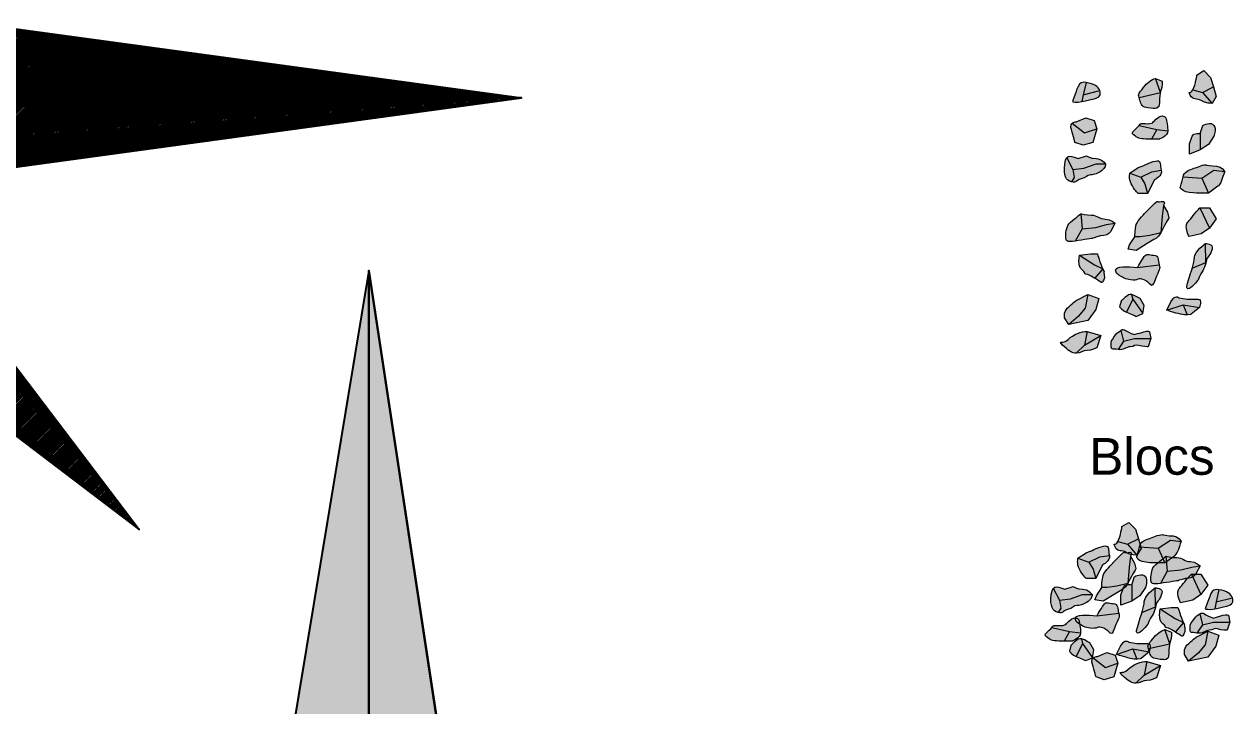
# Model space of a CAD drawing. Header units: metres. Extents: x -231 to 724, y -201 to 398.
# Drawn here: x -133.9 to -39.1, y 30.5 to 83.9 of the extents above; entities that cross this region are included whole.
import ezdxf

# ---------------------------------------------------------------- set-up
doc = ezdxf.new("R2010")
doc.units = ezdxf.units.M
doc.header["$MEASUREMENT"] = 0
for name, color, linetype in [("Blocs - Courant d'air", 204, 'Continuous'), ('Blocs - Echelle', 250, 'Continuous'), ('Topo Dessin - Spéléothèmes', 26, 'Continuous')]:
    doc.layers.add(name, color=color, linetype=linetype)

# ---------------------------------------------------------------- blocks, each defined once
blk = doc.blocks.new('*U116')
at = {"layer": 'Topo Dessin - Spéléothèmes'}
h = blk.add_hatch(color=255, dxfattribs=at)
h.dxf.hatch_style = 2
edge = h.paths.add_edge_path()
edge.add_spline(control_points=[(0.312, 1.058), (-0.009, 0.95), (-0.33, 0.737), (-0.651, 0.309), (-0.971, -0.119), (-1.078, -0.119), (-0.971, -0.44), (-0.864, -0.761), (-0.864, -1.081), (-0.543, -1.189), (-0.223, -1.295), (0.205, -1.295), (0.205, -1.295), (0.205, -1.295), (0.633, -1.402), (0.633, -0.867), (0.633, -0.333), (0.633, -0.226), (0.74, 0.095), (0.847, 0.416), (0.847, 0.843), (0.847, 0.843), (0.847, 0.843), (0.312, 1.058), (0.312, 1.058)], knot_values=[0, 0, 0, 0, 1, 1, 1, 2, 2, 2, 3, 3, 3, 4, 4, 4, 5, 5, 5, 6, 6, 6, 7, 7, 7, 8, 8, 8, 8], degree=3, periodic=0)
at = {"layer": 'Topo Dessin - Spéléothèmes', "lineweight": 5}
blk.add_lwpolyline([(-0.971, -0.44), (0.693, -0.055), (0.312, 1.058)], dxfattribs=at)
at = {"layer": 'Topo Dessin - Spéléothèmes', "lineweight": 9}
blk.add_open_spline([(0.312, 1.058), (-0.009, 0.95), (-0.33, 0.737), (-0.651, 0.309), (-0.971, -0.119), (-1.078, -0.119), (-0.971, -0.44), (-0.864, -0.761), (-0.864, -1.081), (-0.543, -1.189), (-0.223, -1.295), (0.205, -1.295), (0.205, -1.295), (0.205, -1.295), (0.633, -1.402), (0.633, -0.867), (0.633, -0.333), (0.633, -0.226), (0.74, 0.095), (0.847, 0.416), (0.847, 0.843), (0.847, 0.843), (0.847, 0.843), (0.312, 1.058), (0.312, 1.058)], degree=3, knots=[0, 0, 0, 0, 1, 1, 1, 2, 2, 2, 3, 3, 3, 4, 4, 4, 5, 5, 5, 6, 6, 6, 7, 7, 7, 8, 8, 8, 8], dxfattribs=at)
blk = doc.blocks.new('*U117')
at = {"layer": 'Topo Dessin - Spéléothèmes'}
h = blk.add_hatch(color=255, dxfattribs=at)
h.dxf.hatch_style = 2
edge = h.paths.add_edge_path()
edge.add_spline(control_points=[(-0.642, 0.856), (-0.642, 0.856), (-1.177, 0.856), (-1.07, 0.428), (-0.963, 0), (-0.749, -0.748), (-0.749, -0.748), (-0.749, -0.748), (-0.107, -0.963), (-0.107, -0.963), (-0.107, -0.963), (0.642, -0.748), (0.642, -0.748), (0.642, -0.748), (0.963, 0.321), (0.963, 0.321), (0.963, 0.321), (0.749, 0.963), (0.749, 0.963), (0.749, 0.963), (0.107, 1.177), (0.107, 1.177), (0.107, 1.177), (-0.642, 0.856), (-0.642, 0.856)], knot_values=[0, 0, 0, 0, 1, 1, 1, 2, 2, 2, 3, 3, 3, 4, 4, 4, 5, 5, 5, 6, 6, 6, 7, 7, 7, 8, 8, 8, 8], degree=3, periodic=0)
at = {"layer": 'Topo Dessin - Spéléothèmes', "lineweight": 5}
blk.add_lwpolyline([(-0.963, 0.749), (0, 0), (0.963, 0.321)], dxfattribs=at)
at = {"layer": 'Topo Dessin - Spéléothèmes', "lineweight": 9}
blk.add_open_spline([(-0.642, 0.856), (-0.642, 0.856), (-1.177, 0.856), (-1.07, 0.428), (-0.963, 0), (-0.749, -0.748), (-0.749, -0.748), (-0.749, -0.748), (-0.107, -0.963), (-0.107, -0.963), (-0.107, -0.963), (0.642, -0.748), (0.642, -0.748), (0.642, -0.748), (0.963, 0.321), (0.963, 0.321), (0.963, 0.321), (0.749, 0.963), (0.749, 0.963), (0.749, 0.963), (0.107, 1.177), (0.107, 1.177), (0.107, 1.177), (-0.642, 0.856), (-0.642, 0.856)], degree=3, knots=[0, 0, 0, 0, 1, 1, 1, 2, 2, 2, 3, 3, 3, 4, 4, 4, 5, 5, 5, 6, 6, 6, 7, 7, 7, 8, 8, 8, 8], dxfattribs=at)
blk = doc.blocks.new('*U118')
at = {"layer": 'Topo Dessin - Spéléothèmes'}
h = blk.add_hatch(color=255, dxfattribs=at)
h.dxf.hatch_style = 2
edge = h.paths.add_edge_path()
edge.add_spline(control_points=[(-0.428, 0.749), (-0.855, 0.856), (-1.39, 1.283), (-1.497, 0.321), (-1.604, -0.641), (-1.39, -0.962), (-0.962, -1.069), (-0.535, -1.176), (-0.641, -0.962), (-0.214, -0.855), (0.214, -0.748), (0.214, -0.535), (0.535, -0.535), (0.855, -0.535), (1.07, -0.428), (1.39, -0.214), (1.711, 0), (1.711, 0.321), (1.711, 0.321), (1.711, 0.321), (1.39, 0.749), (0.963, 0.749), (0.535, 0.749), (0.214, 0.963), (0.214, 0.963), (0.214, 0.963), (-0.428, 0.749), (-0.428, 0.749)], knot_values=[0, 0, 0, 0, 1, 1, 1, 2, 2, 2, 3, 3, 3, 4, 4, 4, 5, 5, 5, 6, 6, 6, 7, 7, 7, 8, 8, 8, 9, 9, 9, 9], degree=3, periodic=0)
at = {"layer": 'Topo Dessin - Spéléothèmes', "lineweight": 5}
for points in [[(-1.34, 0.815), (-0.855, -0.107), (0, 0), (0.963, 0.321), (1.711, 0.321)], [(-0.855, -0.107), (-0.749, -0.748), (-0.962, -1.069)]]:
    blk.add_lwpolyline(points, dxfattribs=at)
at = {"layer": 'Topo Dessin - Spéléothèmes', "lineweight": 9}
blk.add_open_spline([(-0.428, 0.749), (-0.855, 0.856), (-1.39, 1.283), (-1.497, 0.321), (-1.604, -0.641), (-1.39, -0.962), (-0.962, -1.069), (-0.535, -1.176), (-0.641, -0.962), (-0.214, -0.855), (0.214, -0.748), (0.214, -0.535), (0.535, -0.535), (0.855, -0.535), (1.07, -0.428), (1.39, -0.214), (1.711, 0), (1.711, 0.321), (1.711, 0.321), (1.711, 0.321), (1.39, 0.749), (0.963, 0.749), (0.535, 0.749), (0.214, 0.963), (0.214, 0.963), (0.214, 0.963), (-0.428, 0.749), (-0.428, 0.749)], degree=3, knots=[0, 0, 0, 0, 1, 1, 1, 2, 2, 2, 3, 3, 3, 4, 4, 4, 5, 5, 5, 6, 6, 6, 7, 7, 7, 8, 8, 8, 9, 9, 9, 9], dxfattribs=at)
blk = doc.blocks.new('block 521')
at = {"layer": 'Topo Dessin - Spéléothèmes'}
h = blk.add_hatch(color=255, dxfattribs=at)
h.dxf.hatch_style = 2
edge = h.paths.add_edge_path()
edge.add_spline(control_points=[(0, 0.321), (-0.749, 0.535), (-0.749, 0.856), (-1.07, 0.642), (-1.39, 0.428), (-1.39, 0.428), (-1.604, 0.107), (-1.818, -0.214), (-1.818, -0.107), (-1.818, -0.535), (-1.818, -0.962), (-1.712, -0.748), (-1.284, -0.855), (-0.856, -0.962), (-0.642, -0.641), (-0.321, -0.641), (0, -0.641), (0, -0.428), (0.32, -0.535), (0.641, -0.641), (1.069, -0.641), (1.069, -0.641), (1.069, -0.641), (1.283, 0), (1.283, 0), (1.283, 0), (1.176, 0.535), (1.176, 0.535), (1.176, 0.535), (1.069, 0.642), (0.748, 0.535), (0.428, 0.428), (0, 0.321), (0, 0.321)], knot_values=[0, 0, 0, 0, 1, 1, 1, 2, 2, 2, 3, 3, 3, 4, 4, 4, 5, 5, 5, 6, 6, 6, 7, 7, 7, 8, 8, 8, 9, 9, 9, 10, 10, 10, 11, 11, 11, 11], degree=3, periodic=0)
at = {"layer": 'Topo Dessin - Spéléothèmes', "lineweight": 5}
for points in [[(-1.07, 0.642), (-0.856, -0.214), (0, 0), (0.748, 0), (1.283, 0)], [(-0.856, -0.214), (-1.284, -0.855)]]:
    blk.add_lwpolyline(points, dxfattribs=at)
at = {"layer": 'Topo Dessin - Spéléothèmes', "lineweight": 9}
blk.add_open_spline([(0, 0.321), (-0.749, 0.535), (-0.749, 0.856), (-1.07, 0.642), (-1.39, 0.428), (-1.39, 0.428), (-1.604, 0.107), (-1.818, -0.214), (-1.818, -0.107), (-1.818, -0.535), (-1.818, -0.962), (-1.712, -0.748), (-1.284, -0.855), (-0.856, -0.962), (-0.642, -0.641), (-0.321, -0.641), (0, -0.641), (0, -0.428), (0.32, -0.535), (0.641, -0.641), (1.069, -0.641), (1.069, -0.641), (1.069, -0.641), (1.283, 0), (1.283, 0), (1.283, 0), (1.176, 0.535), (1.176, 0.535), (1.176, 0.535), (1.069, 0.642), (0.748, 0.535), (0.428, 0.428), (0, 0.321), (0, 0.321)], degree=3, knots=[0, 0, 0, 0, 1, 1, 1, 2, 2, 2, 3, 3, 3, 4, 4, 4, 5, 5, 5, 6, 6, 6, 7, 7, 7, 8, 8, 8, 9, 9, 9, 10, 10, 10, 11, 11, 11, 11], dxfattribs=at)
blk = doc.blocks.new('*U119')
at = {"layer": 'Topo Dessin - Spéléothèmes'}
h = blk.add_hatch(color=255, dxfattribs=at)
h.dxf.hatch_style = 2
edge = h.paths.add_edge_path()
edge.add_spline(control_points=[(-0.107, 1.177), (-0.535, 0.749), (-1.07, 0.535), (-1.177, 0.107), (-1.284, -0.32), (-1.284, -0.321), (-1.284, -0.641), (-1.284, -0.963), (-1.177, -1.069), (-0.535, -0.963), (0.107, -0.856), (0.855, -0.748), (0.855, -0.748), (0.855, -0.748), (1.39, -0.535), (1.711, -0.535), (2.032, -0.535), (2.246, -0.214), (2.246, -0.214), (2.246, -0.214), (2.567, 0.428), (2.567, 0.428), (2.567, 0.428), (2.246, 0.749), (1.818, 0.749), (1.39, 0.749), (1.176, 1.069), (0.748, 1.069), (0.321, 1.069), (-0.107, 1.177), (-0.107, 1.177)], knot_values=[0, 0, 0, 0, 1, 1, 1, 2, 2, 2, 3, 3, 3, 4, 4, 4, 5, 5, 5, 6, 6, 6, 7, 7, 7, 8, 8, 8, 9, 9, 9, 10, 10, 10, 10], degree=3, periodic=0)
at = {"layer": 'Topo Dessin - Spéléothèmes', "lineweight": 5}
for points in [[(-0.107, 1.177), (0, 0), (1.069, 0.107), (1.925, 0.321), (2.567, 0.428)], [(0, 0), (-0.535, -0.963)]]:
    blk.add_lwpolyline(points, dxfattribs=at)
at = {"layer": 'Topo Dessin - Spéléothèmes', "lineweight": 9}
blk.add_open_spline([(-0.107, 1.177), (-0.535, 0.749), (-1.07, 0.535), (-1.177, 0.107), (-1.284, -0.32), (-1.284, -0.321), (-1.284, -0.641), (-1.284, -0.963), (-1.177, -1.069), (-0.535, -0.963), (0.107, -0.856), (0.855, -0.748), (0.855, -0.748), (0.855, -0.748), (1.39, -0.535), (1.711, -0.535), (2.032, -0.535), (2.246, -0.214), (2.246, -0.214), (2.246, -0.214), (2.567, 0.428), (2.567, 0.428), (2.567, 0.428), (2.246, 0.749), (1.818, 0.749), (1.39, 0.749), (1.176, 1.069), (0.748, 1.069), (0.321, 1.069), (-0.107, 1.177), (-0.107, 1.177)], degree=3, knots=[0, 0, 0, 0, 1, 1, 1, 2, 2, 2, 3, 3, 3, 4, 4, 4, 5, 5, 5, 6, 6, 6, 7, 7, 7, 8, 8, 8, 9, 9, 9, 10, 10, 10, 10], dxfattribs=at)
blk = doc.blocks.new('*U120')
at = {"layer": 'Topo Dessin - Spéléothèmes'}
h = blk.add_hatch(color=255, dxfattribs=at)
h.dxf.hatch_style = 2
edge = h.paths.add_edge_path()
edge.add_spline(control_points=[(0.461, 1.379), (0.461, 1.379), (-0.394, 0.736), (-0.394, 0.309), (-0.394, -0.119), (-0.715, -0.974), (-0.715, -0.974), (-0.715, -0.974), (-0.929, -1.723), (-0.929, -1.723), (-0.929, -1.723), (-1.143, -2.258), (-0.822, -2.151), (-0.501, -2.044), (-0.073, -1.402), (-0.073, -1.402), (-0.073, -1.402), (0.034, -1.081), (0.247, -0.76), (0.461, -0.44), (0.568, 0.202), (0.568, 0.202), (0.568, 0.202), (0.889, 0.523), (0.996, 0.951), (1.103, 1.379), (0.461, 1.379), (0.461, 1.379)], knot_values=[0, 0, 0, 0, 1, 1, 1, 2, 2, 2, 3, 3, 3, 4, 4, 4, 5, 5, 5, 6, 6, 6, 7, 7, 7, 8, 8, 8, 9, 9, 9, 9], degree=3, periodic=0)
at = {"layer": 'Topo Dessin - Spéléothèmes', "lineweight": 5}
blk.add_lwpolyline([(-0.574, -0.557), (0.503, -0.102), (0.461, 1.379)], dxfattribs=at)
at = {"layer": 'Topo Dessin - Spéléothèmes', "lineweight": 9}
blk.add_open_spline([(0.461, 1.379), (0.461, 1.379), (-0.394, 0.736), (-0.394, 0.309), (-0.394, -0.119), (-0.715, -0.974), (-0.715, -0.974), (-0.715, -0.974), (-0.929, -1.723), (-0.929, -1.723), (-0.929, -1.723), (-1.143, -2.258), (-0.822, -2.151), (-0.501, -2.044), (-0.073, -1.402), (-0.073, -1.402), (-0.073, -1.402), (0.034, -1.081), (0.247, -0.76), (0.461, -0.44), (0.568, 0.202), (0.568, 0.202), (0.568, 0.202), (0.889, 0.523), (0.996, 0.951), (1.103, 1.379), (0.461, 1.379), (0.461, 1.379)], degree=3, knots=[0, 0, 0, 0, 1, 1, 1, 2, 2, 2, 3, 3, 3, 4, 4, 4, 5, 5, 5, 6, 6, 6, 7, 7, 7, 8, 8, 8, 9, 9, 9, 9], dxfattribs=at)
blk = doc.blocks.new('*U121')
at = {"layer": 'Topo Dessin - Spéléothèmes'}
h = blk.add_hatch(color=255, dxfattribs=at)
h.dxf.hatch_style = 2
edge = h.paths.add_edge_path()
edge.add_spline(control_points=[(-0.951, 0.962), (-0.951, 0.962), (-1.165, 0.107), (-0.737, -0.214), (-0.31, -0.536), (-0.807, -0.459), (-0.31, -0.536), (0.439, -0.963), (0.76, -1.177), (0.76, -1.177), (0.76, -1.177), (1.081, -0.963), (0.974, -0.536), (0.867, -0.108), (1.081, -0.536), (0.867, -0.108), (0.653, 0.32), (0.439, 1.069), (0.439, 1.069), (0.439, 1.069), (-0.095, 1.069), (-0.095, 1.069), (-0.095, 1.069), (-0.951, 0.962), (-0.951, 0.962)], knot_values=[0, 0, 0, 0, 1, 1, 1, 2, 2, 2, 3, 3, 3, 4, 4, 4, 5, 5, 5, 6, 6, 6, 7, 7, 7, 8, 8, 8, 8], degree=3, periodic=0)
at = {"layer": 'Topo Dessin - Spéléothèmes', "lineweight": 5}
for points in [[(-0.951, 0.962), (0.225, 0.213), (0.867, -0.108)], [(0.867, -0.108), (0.225, -0.856)]]:
    blk.add_lwpolyline(points, dxfattribs=at)
at = {"layer": 'Topo Dessin - Spéléothèmes', "lineweight": 9}
blk.add_open_spline([(-0.951, 0.962), (-0.951, 0.962), (-1.165, 0.107), (-0.737, -0.214), (-0.31, -0.536), (-0.807, -0.459), (-0.31, -0.536), (0.439, -0.963), (0.76, -1.177), (0.76, -1.177), (0.76, -1.177), (1.081, -0.963), (0.974, -0.536), (0.867, -0.108), (1.081, -0.536), (0.867, -0.108), (0.653, 0.32), (0.439, 1.069), (0.439, 1.069), (0.439, 1.069), (-0.095, 1.069), (-0.095, 1.069), (-0.095, 1.069), (-0.951, 0.962), (-0.951, 0.962)], degree=3, knots=[0, 0, 0, 0, 1, 1, 1, 2, 2, 2, 3, 3, 3, 4, 4, 4, 5, 5, 5, 6, 6, 6, 7, 7, 7, 8, 8, 8, 8], dxfattribs=at)
blk = doc.blocks.new('*U122')
at = {"layer": 'Topo Dessin - Spéléothèmes'}
h = blk.add_hatch(color=255, dxfattribs=at)
h.dxf.hatch_style = 2
edge = h.paths.add_edge_path()
edge.add_spline(control_points=[(-0.348, 1.04), (-0.348, 1.04), (-0.989, 0.398), (-1.096, 0.077), (-1.203, -0.243), (-1.203, -0.885), (-1.203, -0.885), (-1.203, -0.885), (-1.631, -1.527), (-1.631, -1.527), (-1.631, -1.527), (-1.738, -1.848), (-1.738, -1.848), (-1.738, -1.848), (-1.096, -1.955), (-1.096, -1.955), (-1.096, -1.955), (-0.241, -1.42), (-0.241, -1.42), (-0.241, -1.42), (0.294, -1.099), (0.294, -1.099), (0.294, -1.099), (0.615, -0.992), (0.829, -0.564), (1.043, -0.136), (1.471, 0.612), (1.471, 0.612), (1.471, 0.612), (1.364, 1.04), (1.364, 1.04), (1.364, 1.04), (1.043, 1.574), (1.043, 1.574), (1.043, 1.574), (1.278, 1.98), (0.85, 1.873), (0.422, 1.766), (0.722, 2.109), (0.187, 1.574), (-0.348, 1.04), (-0.348, 1.04), (-0.348, 1.04)], knot_values=[0, 0, 0, 0, 1, 1, 1, 2, 2, 2, 3, 3, 3, 4, 4, 4, 5, 5, 5, 6, 6, 6, 7, 7, 7, 8, 8, 8, 9, 9, 9, 10, 10, 10, 11, 11, 11, 12, 12, 12, 13, 13, 13, 14, 14, 14, 14], degree=3, periodic=0)
at = {"layer": 'Topo Dessin - Spéléothèmes', "lineweight": 5}
blk.add_lwpolyline([(1.043, 1.574), (0.936, 0.719), (0.829, -0.564), (-0.027, -0.778), (-0.775, -0.885), (-1.203, -0.885)], dxfattribs=at)
at = {"layer": 'Topo Dessin - Spéléothèmes', "lineweight": 9}
blk.add_open_spline([(-0.348, 1.04), (-0.348, 1.04), (-0.989, 0.398), (-1.096, 0.077), (-1.203, -0.243), (-1.203, -0.885), (-1.203, -0.885), (-1.203, -0.885), (-1.631, -1.527), (-1.631, -1.527), (-1.631, -1.527), (-1.738, -1.848), (-1.738, -1.848), (-1.738, -1.848), (-1.096, -1.955), (-1.096, -1.955), (-1.096, -1.955), (-0.241, -1.42), (-0.241, -1.42), (-0.241, -1.42), (0.294, -1.099), (0.294, -1.099), (0.294, -1.099), (0.615, -0.992), (0.829, -0.564), (1.043, -0.136), (1.471, 0.612), (1.471, 0.612), (1.471, 0.612), (1.364, 1.04), (1.364, 1.04), (1.364, 1.04), (1.043, 1.574), (1.043, 1.574), (1.043, 1.574), (1.278, 1.98), (0.85, 1.873), (0.422, 1.766), (0.722, 2.109), (0.187, 1.574), (-0.348, 1.04), (-0.348, 1.04), (-0.348, 1.04)], degree=3, knots=[0, 0, 0, 0, 1, 1, 1, 2, 2, 2, 3, 3, 3, 4, 4, 4, 5, 5, 5, 6, 6, 6, 7, 7, 7, 8, 8, 8, 9, 9, 9, 10, 10, 10, 11, 11, 11, 12, 12, 12, 13, 13, 13, 14, 14, 14, 14], dxfattribs=at)
blk = doc.blocks.new('*U123')
at = {"layer": 'Topo Dessin - Spéléothèmes'}
h = blk.add_hatch(color=255, dxfattribs=at)
h.dxf.hatch_style = 2
edge = h.paths.add_edge_path()
edge.add_spline(control_points=[(-0.214, 0.748), (-0.214, 0.748), (-0.856, 0.32), (-0.856, 0.32), (-0.856, 0.32), (-0.963, -0.107), (-0.749, -0.535), (-0.535, -0.963), (-0.214, -1.284), (-0.214, -1.284), (-0.214, -1.284), (0.535, -1.284), (0.535, -1.284), (0.535, -1.284), (1.069, -0.214), (1.069, -0.214), (1.069, -0.214), (1.711, 0.107), (1.604, 0.535), (1.497, 0.963), (1.604, 1.283), (1.284, 1.283), (0.963, 1.283), (0.107, 0.856), (0.107, 0.856), (0.107, 0.856), (-0.214, 0.748), (-0.214, 0.748)], knot_values=[0, 0, 0, 0, 1, 1, 1, 2, 2, 2, 3, 3, 3, 4, 4, 4, 5, 5, 5, 6, 6, 6, 7, 7, 7, 8, 8, 8, 9, 9, 9, 9], degree=3, periodic=0)
at = {"layer": 'Topo Dessin - Spéléothèmes', "lineweight": 5}
for points in [[(-0.856, 0.32), (0, 0), (0.855, 0.428), (1.604, 0.535)], [(0, 0), (0.321, -0.535), (0.535, -1.284)]]:
    blk.add_lwpolyline(points, dxfattribs=at)
at = {"layer": 'Topo Dessin - Spéléothèmes', "lineweight": 9}
blk.add_open_spline([(-0.214, 0.748), (-0.214, 0.748), (-0.856, 0.32), (-0.856, 0.32), (-0.856, 0.32), (-0.963, -0.107), (-0.749, -0.535), (-0.535, -0.963), (-0.214, -1.284), (-0.214, -1.284), (-0.214, -1.284), (0.535, -1.284), (0.535, -1.284), (0.535, -1.284), (1.069, -0.214), (1.069, -0.214), (1.069, -0.214), (1.711, 0.107), (1.604, 0.535), (1.497, 0.963), (1.604, 1.283), (1.284, 1.283), (0.963, 1.283), (0.107, 0.856), (0.107, 0.856), (0.107, 0.856), (-0.214, 0.748), (-0.214, 0.748)], degree=3, knots=[0, 0, 0, 0, 1, 1, 1, 2, 2, 2, 3, 3, 3, 4, 4, 4, 5, 5, 5, 6, 6, 6, 7, 7, 7, 8, 8, 8, 9, 9, 9, 9], dxfattribs=at)
blk = doc.blocks.new('*U124')
at = {"layer": 'Topo Dessin - Spéléothèmes'}
h = blk.add_hatch(color=255, dxfattribs=at)
h.dxf.hatch_style = 2
edge = h.paths.add_edge_path()
edge.add_spline(control_points=[(-0.299, 0.798), (-0.299, 0.798), (-0.726, 0.477), (-1.047, 0.156), (-1.368, -0.165), (-1.261, -0.592), (-1.261, -0.592), (-1.261, -0.592), (-0.941, -1.128), (-0.941, -1.128), (-0.941, -1.128), (0.557, -0.807), (0.557, -0.807), (0.557, -0.807), (1.199, 0.049), (1.199, 0.049), (1.199, 0.049), (1.412, 0.905), (1.412, 0.905), (1.412, 0.905), (0.557, 1.225), (0.557, 1.225), (0.557, 1.225), (-0.299, 0.798), (-0.299, 0.798)], knot_values=[0, 0, 0, 0, 1, 1, 1, 2, 2, 2, 3, 3, 3, 4, 4, 4, 5, 5, 5, 6, 6, 6, 7, 7, 7, 8, 8, 8, 8], degree=3, periodic=0)
at = {"layer": 'Topo Dessin - Spéléothèmes', "lineweight": 5}
blk.add_lwpolyline([(0.557, 1.225), (0.343, 0.156), (-0.192, -0.485), (-0.941, -1.128)], dxfattribs=at)
at = {"layer": 'Topo Dessin - Spéléothèmes', "lineweight": 9}
blk.add_open_spline([(-0.299, 0.798), (-0.299, 0.798), (-0.726, 0.477), (-1.047, 0.156), (-1.368, -0.165), (-1.261, -0.592), (-1.261, -0.592), (-1.261, -0.592), (-0.941, -1.128), (-0.941, -1.128), (-0.941, -1.128), (0.557, -0.807), (0.557, -0.807), (0.557, -0.807), (1.199, 0.049), (1.199, 0.049), (1.199, 0.049), (1.412, 0.905), (1.412, 0.905), (1.412, 0.905), (0.557, 1.225), (0.557, 1.225), (0.557, 1.225), (-0.299, 0.798), (-0.299, 0.798)], degree=3, knots=[0, 0, 0, 0, 1, 1, 1, 2, 2, 2, 3, 3, 3, 4, 4, 4, 5, 5, 5, 6, 6, 6, 7, 7, 7, 8, 8, 8, 8], dxfattribs=at)
blk = doc.blocks.new('*U125')
at = {"layer": 'Topo Dessin - Spéléothèmes'}
h = blk.add_hatch(color=255, dxfattribs=at)
h.dxf.hatch_style = 2
edge = h.paths.add_edge_path()
edge.add_spline(control_points=[(-0.122, 1.181), (-0.122, 1.181), (-0.443, 0.859), (-0.763, 0.432), (-1.084, 0.004), (-1.191, 0.004), (-1.191, -0.317), (-1.191, -0.637), (-0.978, -1.065), (-0.978, -1.065), (-0.978, -1.065), (-0.015, -0.851), (-0.015, -0.851), (-0.015, -0.851), (0.627, -0.424), (0.627, -0.424), (0.627, -0.424), (1.161, 0.325), (1.161, 0.325), (1.161, 0.325), (0.627, 1.181), (0.627, 1.181), (0.627, 1.181), (-0.122, 1.181), (-0.122, 1.181)], knot_values=[0, 0, 0, 0, 1, 1, 1, 2, 2, 2, 3, 3, 3, 4, 4, 4, 5, 5, 5, 6, 6, 6, 7, 7, 7, 8, 8, 8, 8], degree=3, periodic=0)
at = {"layer": 'Topo Dessin - Spéléothèmes', "lineweight": 5}
blk.add_lwpolyline([(-0.122, 1.181), (0.627, -0.424)], dxfattribs=at)
at = {"layer": 'Topo Dessin - Spéléothèmes', "lineweight": 9}
blk.add_open_spline([(-0.122, 1.181), (-0.122, 1.181), (-0.443, 0.859), (-0.763, 0.432), (-1.084, 0.004), (-1.191, 0.004), (-1.191, -0.317), (-1.191, -0.637), (-0.978, -1.065), (-0.978, -1.065), (-0.978, -1.065), (-0.015, -0.851), (-0.015, -0.851), (-0.015, -0.851), (0.627, -0.424), (0.627, -0.424), (0.627, -0.424), (1.161, 0.325), (1.161, 0.325), (1.161, 0.325), (0.627, 1.181), (0.627, 1.181), (0.627, 1.181), (-0.122, 1.181), (-0.122, 1.181)], degree=3, knots=[0, 0, 0, 0, 1, 1, 1, 2, 2, 2, 3, 3, 3, 4, 4, 4, 5, 5, 5, 6, 6, 6, 7, 7, 7, 8, 8, 8, 8], dxfattribs=at)
blk = doc.blocks.new('*U108')
at = {"layer": 'Topo Dessin - Spéléothèmes'}
h = blk.add_hatch(color=255, dxfattribs=at)
h.dxf.hatch_style = 2
edge = h.paths.add_edge_path()
edge.add_spline(control_points=[(0.214, 1.069), (-0.214, 1.069), (-0.856, 0.856), (-1.284, 0.428), (-1.712, 0), (-2.139, 0.427), (-1.712, 0), (-1.284, -0.428), (-0.963, -0.641), (-0.642, -0.641), (-0.321, -0.641), (-0.107, -0.428), (0.214, -0.428), (0.535, -0.428), (0.962, -0.214), (0.962, -0.214), (0.962, -0.214), (1.283, 0.748), (1.283, 0.748), (1.283, 0.748), (0.214, 1.069), (0.214, 1.069)], knot_values=[0, 0, 0, 0, 1, 1, 1, 2, 2, 2, 3, 3, 3, 4, 4, 4, 5, 5, 5, 6, 6, 6, 7, 7, 7, 7], degree=3, periodic=0)
at = {"layer": 'Topo Dessin - Spéléothèmes', "lineweight": 5}
for points in [[(0.214, 1.069), (0, 0), (-0.642, -0.641)], [(0, 0), (1.283, 0.748)]]:
    blk.add_lwpolyline(points, dxfattribs=at)
at = {"layer": 'Topo Dessin - Spéléothèmes', "color": 0, "lineweight": 5}
blk.add_lwpolyline([(0, 0), (0, 0)], dxfattribs=at)
at = {"layer": 'Topo Dessin - Spéléothèmes', "lineweight": 9}
blk.add_open_spline([(0.214, 1.069), (-0.214, 1.069), (-0.856, 0.856), (-1.284, 0.428), (-1.712, 0), (-2.139, 0.427), (-1.712, 0), (-1.284, -0.428), (-0.963, -0.641), (-0.642, -0.641), (-0.321, -0.641), (-0.107, -0.428), (0.214, -0.428), (0.535, -0.428), (0.962, -0.214), (0.962, -0.214), (0.962, -0.214), (1.283, 0.748), (1.283, 0.748), (1.283, 0.748), (0.214, 1.069), (0.214, 1.069)], degree=3, knots=[0, 0, 0, 0, 1, 1, 1, 2, 2, 2, 3, 3, 3, 4, 4, 4, 5, 5, 5, 6, 6, 6, 7, 7, 7, 7], dxfattribs=at)
blk = doc.blocks.new('*U109')
at = {"layer": 'Topo Dessin - Spéléothèmes'}
h = blk.add_hatch(color=255, dxfattribs=at)
h.dxf.hatch_style = 2
edge = h.paths.add_edge_path()
edge.add_spline(control_points=[(-0.321, 0.535), (-0.321, 0.535), (-0.641, 0.856), (-0.963, 0.214), (-1.284, -0.428), (-1.284, -0.428), (-1.284, -0.428), (-1.284, -0.428), (-0.641, -0.641), (-0.214, -0.748), (0.214, -0.855), (0.641, -0.748), (0.641, -0.748), (0.641, -0.748), (1.283, -0.214), (1.283, -0.214), (1.283, -0.214), (1.497, 0.428), (1.176, 0.428), (0.856, 0.428), (0.321, 0.428), (0.321, 0.428), (0.321, 0.428), (-0.321, 0.535), (-0.321, 0.535)], knot_values=[0, 0, 0, 0, 1, 1, 1, 2, 2, 2, 3, 3, 3, 4, 4, 4, 5, 5, 5, 6, 6, 6, 7, 7, 7, 8, 8, 8, 8], degree=3, periodic=0)
at = {"layer": 'Topo Dessin - Spéléothèmes', "lineweight": 5}
for points in [[(-1.284, -0.428), (0, 0), (1.283, -0.214)], [(0, 0), (0.323, -0.792)]]:
    blk.add_lwpolyline(points, dxfattribs=at)
at = {"layer": 'Topo Dessin - Spéléothèmes', "lineweight": 9}
blk.add_open_spline([(-0.321, 0.535), (-0.321, 0.535), (-0.641, 0.856), (-0.963, 0.214), (-1.284, -0.428), (-1.284, -0.428), (-1.284, -0.428), (-1.284, -0.428), (-0.641, -0.641), (-0.214, -0.748), (0.214, -0.855), (0.641, -0.748), (0.641, -0.748), (0.641, -0.748), (1.283, -0.214), (1.283, -0.214), (1.283, -0.214), (1.497, 0.428), (1.176, 0.428), (0.856, 0.428), (0.321, 0.428), (0.321, 0.428), (0.321, 0.428), (-0.321, 0.535), (-0.321, 0.535)], degree=3, knots=[0, 0, 0, 0, 1, 1, 1, 2, 2, 2, 3, 3, 3, 4, 4, 4, 5, 5, 5, 6, 6, 6, 7, 7, 7, 8, 8, 8, 8], dxfattribs=at)
blk = doc.blocks.new('*U110')
at = {"layer": 'Topo Dessin - Spéléothèmes'}
h = blk.add_hatch(color=255, dxfattribs=at)
h.dxf.hatch_style = 2
edge = h.paths.add_edge_path()
edge.add_spline(control_points=[(-0.765, 0.294), (-1.514, 0.401), (-2.476, 0.401), (-2.476, 0.08), (-2.476, -0.241), (-1.941, -0.455), (-1.941, -0.455), (-1.941, -0.455), (-1.942, -0.562), (-1.3, -0.669), (-0.658, -0.775), (-0.765, -0.455), (-0.23, -0.669), (0.304, -0.883), (0.304, -1.524), (0.625, -0.669), (0.946, 0.186), (1.053, 0.187), (0.946, 0.508), (0.839, 0.829), (0.946, 1.257), (0.518, 1.257), (0.091, 1.257), (-0.016, 1.47), (-0.23, 1.149), (-0.444, 0.829), (-0.765, 0.294), (-0.765, 0.294)], knot_values=[0, 0, 0, 0, 1, 1, 1, 2, 2, 2, 3, 3, 3, 4, 4, 4, 5, 5, 5, 6, 6, 6, 7, 7, 7, 8, 8, 8, 9, 9, 9, 9], degree=3, periodic=0)
at = {"layer": 'Topo Dessin - Spéléothèmes', "lineweight": 5}
blk.add_lwpolyline([(-0.765, 0.294), (0.946, 0.508)], dxfattribs=at)
at = {"layer": 'Topo Dessin - Spéléothèmes', "lineweight": 9}
blk.add_open_spline([(-0.765, 0.294), (-1.514, 0.401), (-2.476, 0.401), (-2.476, 0.08), (-2.476, -0.241), (-1.941, -0.455), (-1.941, -0.455), (-1.941, -0.455), (-1.942, -0.562), (-1.3, -0.669), (-0.658, -0.775), (-0.765, -0.455), (-0.23, -0.669), (0.304, -0.883), (0.304, -1.524), (0.625, -0.669), (0.946, 0.186), (1.053, 0.187), (0.946, 0.508), (0.839, 0.829), (0.946, 1.257), (0.518, 1.257), (0.091, 1.257), (-0.016, 1.47), (-0.23, 1.149), (-0.444, 0.829), (-0.765, 0.294), (-0.765, 0.294)], degree=3, knots=[0, 0, 0, 0, 1, 1, 1, 2, 2, 2, 3, 3, 3, 4, 4, 4, 5, 5, 5, 6, 6, 6, 7, 7, 7, 8, 8, 8, 9, 9, 9, 9], dxfattribs=at)
blk = doc.blocks.new('*U111')
at = {"layer": 'Topo Dessin - Spéléothèmes'}
h = blk.add_hatch(color=255, dxfattribs=at)
h.dxf.hatch_style = 2
edge = h.paths.add_edge_path()
edge.add_spline(control_points=[(-0.428, 1.39), (-0.428, 1.39), (-0.535, 0.641), (-0.749, 0.214), (-0.963, -0.214), (-1.177, 0.214), (-0.963, -0.214), (-0.749, -0.642), (-0.428, -0.428), (-0.107, -0.642), (0.214, -0.856), (0.749, -0.856), (0.749, -0.856), (0.749, -0.856), (1.069, -0.321), (1.069, -0.321), (1.069, -0.321), (0.856, 0.427), (0.856, 0.427), (0.856, 0.427), (0.641, 1.176), (0.641, 1.176), (0.641, 1.176), (0.107, 1.711), (0.107, 1.711), (0.107, 1.711), (-0.428, 1.39), (-0.428, 1.39)], knot_values=[0, 0, 0, 0, 1, 1, 1, 2, 2, 2, 3, 3, 3, 4, 4, 4, 5, 5, 5, 6, 6, 6, 7, 7, 7, 8, 8, 8, 9, 9, 9, 9], degree=3, periodic=0)
at = {"layer": 'Topo Dessin - Spéléothèmes', "lineweight": 5}
for points in [[(-0.749, 0.214), (0, 0), (0.856, 0.427)], [(0, 0), (0.749, -0.856)]]:
    blk.add_lwpolyline(points, dxfattribs=at)
at = {"layer": 'Topo Dessin - Spéléothèmes', "lineweight": 9}
blk.add_open_spline([(-0.428, 1.39), (-0.428, 1.39), (-0.535, 0.641), (-0.749, 0.214), (-0.963, -0.214), (-1.177, 0.214), (-0.963, -0.214), (-0.749, -0.642), (-0.428, -0.428), (-0.107, -0.642), (0.214, -0.856), (0.749, -0.856), (0.749, -0.856), (0.749, -0.856), (1.069, -0.321), (1.069, -0.321), (1.069, -0.321), (0.856, 0.427), (0.856, 0.427), (0.856, 0.427), (0.641, 1.176), (0.641, 1.176), (0.641, 1.176), (0.107, 1.711), (0.107, 1.711), (0.107, 1.711), (-0.428, 1.39), (-0.428, 1.39)], degree=3, knots=[0, 0, 0, 0, 1, 1, 1, 2, 2, 2, 3, 3, 3, 4, 4, 4, 5, 5, 5, 6, 6, 6, 7, 7, 7, 8, 8, 8, 9, 9, 9, 9], dxfattribs=at)
blk = doc.blocks.new('*U112')
at = {"layer": 'Topo Dessin - Spéléothèmes'}
h = blk.add_hatch(color=255, dxfattribs=at)
h.dxf.hatch_style = 2
edge = h.paths.add_edge_path()
edge.add_spline(control_points=[(-0.321, 0.535), (-0.963, 0.321), (-1.177, 0.642), (-1.39, 0.321), (-1.604, 0), (-2.139, -0.214), (-1.818, -0.428), (-1.497, -0.641), (-1.39, -0.749), (-0.856, -0.749), (-0.321, -0.749), (0.214, -0.749), (0.214, -0.749), (0.214, -0.749), (0.855, -0.535), (0.855, -0.107), (0.855, 0.321), (0.749, 0.748), (0.749, 0.748), (0.749, 0.748), (0.749, 1.069), (0.428, 1.069), (0.107, 1.069), (-0.321, 0.535), (-0.321, 0.535)], knot_values=[0, 0, 0, 0, 1, 1, 1, 2, 2, 2, 3, 3, 3, 4, 4, 4, 5, 5, 5, 6, 6, 6, 7, 7, 7, 8, 8, 8, 8], degree=3, periodic=0)
at = {"layer": 'Topo Dessin - Spéléothèmes', "lineweight": 5}
for points in [[(-1.39, 0.321), (0, 0), (0.855, -0.107)], [(0, 0), (-0.428, -0.749)]]:
    blk.add_lwpolyline(points, dxfattribs=at)
at = {"layer": 'Topo Dessin - Spéléothèmes', "lineweight": 9}
blk.add_open_spline([(-0.321, 0.535), (-0.963, 0.321), (-1.177, 0.642), (-1.39, 0.321), (-1.604, 0), (-2.139, -0.214), (-1.818, -0.428), (-1.497, -0.641), (-1.39, -0.749), (-0.856, -0.749), (-0.321, -0.749), (0.214, -0.749), (0.214, -0.749), (0.214, -0.749), (0.855, -0.535), (0.855, -0.107), (0.855, 0.321), (0.749, 0.748), (0.749, 0.748), (0.749, 0.748), (0.749, 1.069), (0.428, 1.069), (0.107, 1.069), (-0.321, 0.535), (-0.321, 0.535)], degree=3, knots=[0, 0, 0, 0, 1, 1, 1, 2, 2, 2, 3, 3, 3, 4, 4, 4, 5, 5, 5, 6, 6, 6, 7, 7, 7, 8, 8, 8, 8], dxfattribs=at)
blk = doc.blocks.new('*U113')
at = {"layer": 'Topo Dessin - Spéléothèmes'}
h = blk.add_hatch(color=255, dxfattribs=at)
h.dxf.hatch_style = 2
edge = h.paths.add_edge_path()
edge.add_spline(control_points=[(-0.372, 0.245), (-0.372, 0.245), (-0.907, 0.352), (-1.014, 0.031), (-1.121, -0.29), (-1.228, -0.611), (-1.228, -0.611), (-1.228, -0.611), (-1.228, -1.359), (-1.228, -1.359), (-1.228, -1.359), (-0.372, -1.039), (-0.372, -1.039), (-0.372, -1.039), (0.27, -0.611), (0.27, -0.611), (0.27, -0.611), (0.697, 0.031), (0.697, 0.031), (0.697, 0.031), (0.911, 0.565), (0.697, 0.886), (0.484, 1.207), (-0.158, 0.886), (-0.158, 0.886), (-0.158, 0.886), (-0.372, 0.245), (-0.372, 0.245)], knot_values=[0, 0, 0, 0, 1, 1, 1, 2, 2, 2, 3, 3, 3, 4, 4, 4, 5, 5, 5, 6, 6, 6, 7, 7, 7, 8, 8, 8, 9, 9, 9, 9], degree=3, periodic=0)
at = {"layer": 'Topo Dessin - Spéléothèmes', "lineweight": 5}
blk.add_lwpolyline([(-0.372, 0.245), (-0.372, -1.039)], dxfattribs=at)
at = {"layer": 'Topo Dessin - Spéléothèmes', "lineweight": 9}
blk.add_open_spline([(-0.372, 0.245), (-0.372, 0.245), (-0.907, 0.352), (-1.014, 0.031), (-1.121, -0.29), (-1.228, -0.611), (-1.228, -0.611), (-1.228, -0.611), (-1.228, -1.359), (-1.228, -1.359), (-1.228, -1.359), (-0.372, -1.039), (-0.372, -1.039), (-0.372, -1.039), (0.27, -0.611), (0.27, -0.611), (0.27, -0.611), (0.697, 0.031), (0.697, 0.031), (0.697, 0.031), (0.911, 0.565), (0.697, 0.886), (0.484, 1.207), (-0.158, 0.886), (-0.158, 0.886), (-0.158, 0.886), (-0.372, 0.245), (-0.372, 0.245)], degree=3, knots=[0, 0, 0, 0, 1, 1, 1, 2, 2, 2, 3, 3, 3, 4, 4, 4, 5, 5, 5, 6, 6, 6, 7, 7, 7, 8, 8, 8, 9, 9, 9, 9], dxfattribs=at)
blk = doc.blocks.new('*U114')
at = {"layer": 'Topo Dessin - Spéléothèmes'}
h = blk.add_hatch(color=255, dxfattribs=at)
h.dxf.hatch_style = 2
edge = h.paths.add_edge_path()
edge.add_spline(control_points=[(-0.928, -0.162), (-0.928, -0.162), (-0.393, 0.479), (-0.073, 0.372), (0.248, 0.266), (0.569, 0.051), (0.569, 0.051), (0.569, 0.051), (0.89, -0.483), (0.89, -0.483), (0.89, -0.483), (0.783, -1.125), (0.783, -1.125), (0.783, -1.125), (0.248, -1.339), (0.248, -1.339), (0.248, -1.339), (-0.179, -1.125), (-0.5, -1.018), (-0.821, -0.911), (-1.035, -0.59), (-1.035, -0.59), (-1.035, -0.59), (-0.928, -0.162), (-0.928, -0.162)], knot_values=[0, 0, 0, 0, 1, 1, 1, 2, 2, 2, 3, 3, 3, 4, 4, 4, 5, 5, 5, 6, 6, 6, 7, 7, 7, 8, 8, 8, 8], degree=3, periodic=0)
at = {"layer": 'Topo Dessin - Spéléothèmes', "lineweight": 5}
for points in [[(0, 0), (-0.5, -1.018)], [(-0.094, 0.378), (0, 0), (0.783, -1.125)]]:
    blk.add_lwpolyline(points, dxfattribs=at)
at = {"layer": 'Topo Dessin - Spéléothèmes', "lineweight": 9}
blk.add_open_spline([(-0.928, -0.162), (-0.928, -0.162), (-0.393, 0.479), (-0.073, 0.372), (0.248, 0.266), (0.569, 0.051), (0.569, 0.051), (0.569, 0.051), (0.89, -0.483), (0.89, -0.483), (0.89, -0.483), (0.783, -1.125), (0.783, -1.125), (0.783, -1.125), (0.248, -1.339), (0.248, -1.339), (0.248, -1.339), (-0.179, -1.125), (-0.5, -1.018), (-0.821, -0.911), (-1.035, -0.59), (-1.035, -0.59), (-1.035, -0.59), (-0.928, -0.162), (-0.928, -0.162)], degree=3, knots=[0, 0, 0, 0, 1, 1, 1, 2, 2, 2, 3, 3, 3, 4, 4, 4, 5, 5, 5, 6, 6, 6, 7, 7, 7, 8, 8, 8, 8], dxfattribs=at)
blk = doc.blocks.new('*U115')
at = {"layer": 'Topo Dessin - Spéléothèmes'}
h = blk.add_hatch(color=255, dxfattribs=at)
h.dxf.hatch_style = 2
edge = h.paths.add_edge_path()
edge.add_spline(control_points=[(8, 26.8), (0, 26.8), (-10.7, 21.4), (-18.7, 18.7), (-26.7, 16.1), (-34.8, 13.4), (-37.4, 2.7), (-40.1, -8), (-42.8, -18.7), (-42.8, -18.7), (-42.8, -18.7), (-40.1, -24.1), (-32.1, -26.7), (-24.1, -29.4), (-8, -29.4), (-8, -29.4), (-8, -29.4), (13.4, -29.4), (13.4, -29.4), (13.4, -29.4), (32.1, -16), (32.1, -16), (32.1, -16), (37.4, -10.7), (40.1, -2.7), (42.8, 5.4), (45.5, 13.4), (45.5, 13.4), (45.5, 13.4), (40.1, 24.1), (29.4, 24.1), (18.7, 24.1), (8, 26.8), (8, 26.8)], knot_values=[0, 0, 0, 0, 1, 1, 1, 2, 2, 2, 3, 3, 3, 4, 4, 4, 5, 5, 5, 6, 6, 6, 7, 7, 7, 8, 8, 8, 9, 9, 9, 10, 10, 10, 11, 11, 11, 11], degree=3, periodic=0)
at = {"layer": 'Topo Dessin - Spéléothèmes', "lineweight": 5}
for points in [[(-37.4, 2.7), (0, 0), (24.1, 16.1), (45.5, 13.4)], [(0, 0), (13.4, -29.4)]]:
    blk.add_lwpolyline(points, dxfattribs=at)
at = {"layer": 'Topo Dessin - Spéléothèmes', "lineweight": 9}
blk.add_open_spline([(8, 26.8), (0, 26.8), (-10.7, 21.4), (-18.7, 18.7), (-26.7, 16.1), (-34.8, 13.4), (-37.4, 2.7), (-40.1, -8), (-42.8, -18.7), (-42.8, -18.7), (-42.8, -18.7), (-40.1, -24.1), (-32.1, -26.7), (-24.1, -29.4), (-8, -29.4), (-8, -29.4), (-8, -29.4), (13.4, -29.4), (13.4, -29.4), (13.4, -29.4), (32.1, -16), (32.1, -16), (32.1, -16), (37.4, -10.7), (40.1, -2.7), (42.8, 5.4), (45.5, 13.4), (45.5, 13.4), (45.5, 13.4), (40.1, 24.1), (29.4, 24.1), (18.7, 24.1), (8, 26.8), (8, 26.8)], degree=3, knots=[0, 0, 0, 0, 1, 1, 1, 2, 2, 2, 3, 3, 3, 4, 4, 4, 5, 5, 5, 6, 6, 6, 7, 7, 7, 8, 8, 8, 9, 9, 9, 10, 10, 10, 11, 11, 11, 11], dxfattribs=at)
blk = doc.blocks.new('block 519')
at = {"layer": 'Topo Dessin - Spéléothèmes'}
h = blk.add_hatch(color=255, dxfattribs=at)
h.dxf.hatch_style = 2
edge = h.paths.add_edge_path()
edge.add_spline(control_points=[(-0.855, -0.535), (-0.428, 0.535), (-0.428, 1.069), (0.214, 0.963), (0.855, 0.855), (1.177, 0.641), (1.283, 0.32), (1.39, 0), (1.283, -0.214), (0.855, -0.321), (0.428, -0.428), (0.321, -0.428), (-0.107, -0.535), (-0.535, -0.642), (-0.855, -0.535), (-0.855, -0.535)], knot_values=[0, 0, 0, 0, 1, 1, 1, 2, 2, 2, 3, 3, 3, 4, 4, 4, 5, 5, 5, 5], degree=3, periodic=0)
at = {"layer": 'Topo Dessin - Spéléothèmes', "lineweight": 5}
for points in [[(0.214, 0.963), (0, 0), (1.283, 0.32)], [(0, 0), (-0.107, -0.535)]]:
    blk.add_lwpolyline(points, dxfattribs=at)
at = {"layer": 'Topo Dessin - Spéléothèmes', "lineweight": 9}
blk.add_open_spline([(-0.855, -0.535), (-0.428, 0.535), (-0.428, 1.069), (0.214, 0.963), (0.855, 0.855), (1.177, 0.641), (1.283, 0.32), (1.39, 0), (1.283, -0.214), (0.855, -0.321), (0.428, -0.428), (0.321, -0.428), (-0.107, -0.535), (-0.535, -0.642), (-0.855, -0.535), (-0.855, -0.535)], degree=3, knots=[0, 0, 0, 0, 1, 1, 1, 2, 2, 2, 3, 3, 3, 4, 4, 4, 5, 5, 5, 5], dxfattribs=at)
blk = doc.blocks.new('*U93')
at = {"layer": 'Topo Dessin - Spéléothèmes'}
for name, p in [('*U111', (-1.049, 4.697)), ('*U123', (-4.067, 3.29)), ('*U122', (-1.854, 2.184)), ('*U119', (2.071, 2.586)), ('*U113', (-0.344, 1.28)), ('*U125', (4.083, 1.179)), ('*U118', (-5.52, 0.431)), ('*U120', (0.658, -0.096)), ('block 519', (5.895, 0.174)), ('*U110', (-2.681, -1.206)), ('*U121', (2.473, -1.334)), ('block 521', (5.683, -1.404)), ('*U112', (-5.577, -2.138)), ('*U114', (-4.565, -3.082)), ('*U109', (-0.626, -3.507)), ('*U116', (1.568, -3.043)), ('*U124', (4.687, -3.344)), ('*U117', (-2.759, -4.952)), ('*U108', (0.259, -5.555))]:
    blk.add_blockref(name, p, dxfattribs=at)
at = {"layer": 'Topo Dessin - Spéléothèmes', "xscale": 0.03937007874015748, "yscale": 0.03937007874015748, "zscale": 0.03937007874015748}
blk.add_blockref('*U115', (1.366, 4.396), dxfattribs=at)
blk = doc.blocks.new('Nord Utm')
at = {"layer": 'Blocs - Echelle'}
h = blk.add_hatch(color=256, dxfattribs=at)
h.dxf.hatch_style = 1
h.paths.add_polyline_path([(-12.234, -10.098), (0, -10.098), (0, 63.775)])
edge = h.paths.add_edge_path()
edge.add_line((-25, 0), (25, 0))
h = blk.add_hatch(color=255, dxfattribs=at)
h.paths.add_polyline_path([(6.72, 19.335, 0.083816), (0, 20.47), (0, 0), (9.643, 0)])
h.paths.add_polyline_path([(11.17, -10.098), (9.643, 0), (0, 0), (0, -10.098)])
h.paths.add_polyline_path([(0, 63.775), (0, 20.47, -0.083816), (6.72, 19.335)])
for p, q in [((0, 63.775), (-12.234, -10.098)), ((0, 63.775), (-12.234, -10.098)), ((0, 63.775), (0, -28.699)), ((0, 63.775), (11.17, -10.098)), ((0, -10.098), (0, 63.775)), ((-25, 0), (25, 0))]:
    blk.add_line(p, q, dxfattribs=at)
blk.add_lwpolyline([(-12.234, -10.098), (0, -10.098), (0, 63.775), (-12.234, -10.098)], dxfattribs=at)
blk.add_lwpolyline([(0, 63.775), (0, -10.098), (11.17, -10.098)], close=True, dxfattribs=at)
blk.add_circle((0, 0), 20.47, dxfattribs=at)
at = {"layer": 'Blocs - Echelle', "insert": (7.638, -21.259), "char_height": 10.53682, "width": 44.18706, "attachment_point": 1}
blk.add_mtext('\\A1;{\\fTimes New Roman|b0|i0|c0|p18;N\\H0.7x;\\S^ Utm;}', dxfattribs=at)
blk = doc.blocks.new('*U91')
h = blk.add_hatch()
h.set_pattern_fill('ANSI31', color=256)
h.paths.add_polyline_path([(0, 63.775), (0, 0), (7.669, 7.669)])
h.paths.add_polyline_path([(63.775, 0), (0, 0), (7.669, -7.669)])
h.paths.add_polyline_path([(0, 0), (-7.669, -7.669), (0, -63.775)])
h.paths.add_polyline_path([(-7.669, 7.669), (-63.775, 0), (0, 0)])
h = blk.add_hatch()
h.set_pattern_fill('ANSI31', color=255)
h.paths.add_polyline_path([(0, 63.775), (-7.669, 7.669), (0, 0)])
h.paths.add_polyline_path([(7.669, 7.669), (0, 0), (63.775, 0)])
h.paths.add_polyline_path([(7.669, -7.669), (0, 0), (0, -63.775)])
h.paths.add_polyline_path([(0, 0), (-63.775, 0), (-7.669, -7.669)])
h = blk.add_hatch()
h.set_pattern_fill('ANSI31', color=256)
h.paths.add_polyline_path([(7.669, 7.669), (13.367, 6.89), (33.822, 33.822)])
h.paths.add_polyline_path([(7.669, -7.669), (6.89, -13.367), (33.822, -33.822)])
h.paths.add_polyline_path([(-33.822, -33.822), (-7.669, -7.669), (-13.367, -6.89)])
h.paths.add_polyline_path([(-33.822, 33.822), (-7.669, 7.669), (-6.89, 13.367)])
h = blk.add_hatch()
h.set_pattern_fill('ANSI31', color=255)
h.paths.add_polyline_path([(33.822, 33.822), (6.89, 13.367), (7.669, 7.669)])
h.paths.add_polyline_path([(13.367, -6.89), (7.669, -7.669), (33.822, -33.822)])
h.paths.add_polyline_path([(-6.89, -13.367), (-7.669, -7.669), (-33.822, -33.822)])
h.paths.add_polyline_path([(-33.822, 33.822), (-13.367, 6.89), (-7.669, 7.669)])
for p, q in [((33.235, -33.235), (-33.235, 33.235)), ((35.251, 0), (-35.251, 0))]:
    blk.add_line(p, q)
for points in [[(0, 0), (7.669, 7.669), (63.775, 0), (0, 0)], [(7.669, -7.669), (13.367, -6.89), (33.822, -33.822), (7.669, -7.669)], [(7.669, -7.669), (6.89, -13.367), (33.822, -33.822), (7.669, -7.669)]]:
    blk.add_lwpolyline(points)
blk.add_lwpolyline([(0, 0), (7.669, -7.669), (63.775, 0), (0, 0)], close=True)
at = {"layer": 'Blocs - Echelle'}
blk.add_line((-25, 0), (25, 0), dxfattribs=at)

msp = doc.modelspace()

# ---------------------------------------------------------------- block references
at = {"layer": "Blocs - Courant d'air", "color": 255}
msp.add_blockref('Nord Utm', (-106.88, 0.865), dxfattribs=at)
at = {"layer": 'Blocs - Echelle'}
for name, p in [('*U91', (-158.713, 78.161)), ('*U116', (-45.57, 78.635)), ('*U111', (-41.577, 78.589)), ('block 519', (-50.911, 78.409)), ('*U117', (-50.819, 75.425)), ('*U112', (-45.153, 75.685)), ('*U113', (-41.377, 75.121)), ('*U118', (-50.875, 72.662)), ('*U123', (-46.406, 71.951)), ('*U122', (-45.67, 68.163)), ('*U125', (-41.653, 68.369)), ('*U119', (-51.01, 67.909)), ('*U120', (-41.808, 65.369)), ('*U121', (-50.249, 64.87)), ('*U110', (-45.912, 64.574)), ('*U124', (-51.118, 61.524)), ('*U114', (-47.031, 62.383)), ('*U109', (-43.091, 61.957)), ('*U108', (-50.826, 58.794)), ('block 521', (-46.909, 59.301)), ('*U93', (-46.406, 38.486))]:
    msp.add_blockref(name, p, dxfattribs=at)
at = {"layer": 'Blocs - Echelle', "xscale": 0.03937007874015748, "yscale": 0.03937007874015748, "zscale": 0.03937007874015748}
msp.add_blockref('*U115', (-41.628, 71.862), dxfattribs=at)

# ---------------------------------------------------------------- texts
at = {"layer": 'Blocs - Echelle', "insert": (-50.458, 48.589), "char_height": 2.87867, "attachment_point": 7}
msp.add_mtext('\\fArial|b0|i0|c0|p34;\\W1;Blocs', dxfattribs=at)

doc.saveas('drawing.dxf')
